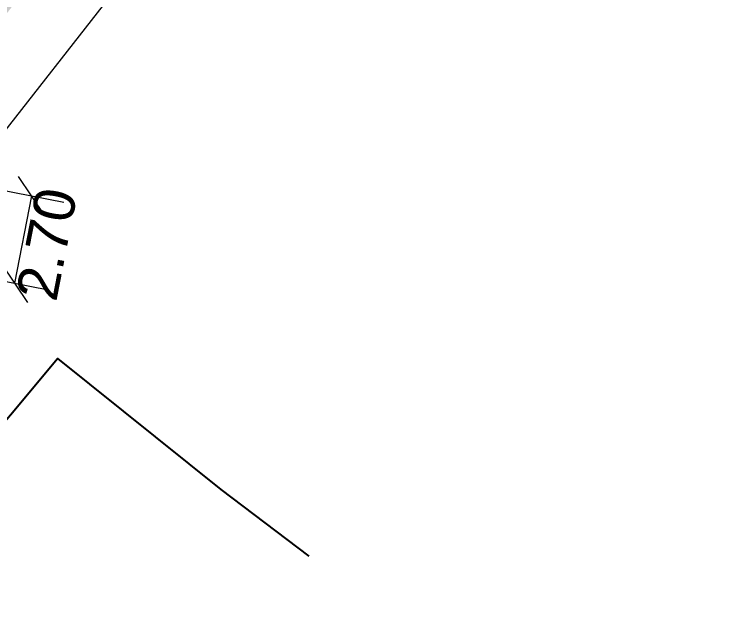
# Model space of a CAD drawing. Header units: inches. Extents: x 249 to 1192, y -18 to 440.
# Drawn here: x 956.36 to 978.37, y 169.51 to 187.47 of the extents above; entities that cross this region are included whole.
import ezdxf

# ---------------------------------------------------------------- set-up
doc = ezdxf.new("R2010")
doc.units = ezdxf.units.IN
doc.header["$MEASUREMENT"] = 0
doc.layers.add('BANGUNAN SEKITAR', color=253, linetype='Continuous')
doc.layers.add('RUMPUT', color=86, linetype='Continuous')
doc.layers.add('DIMENSI', color=85, linetype='Continuous', lineweight=20)
doc.layers.add('DINDING', color=6, linetype='Continuous', lineweight=0)
doc.styles.get("Standard").update_dxf_attribs({"font": 'arial.ttf'})
doc.dimstyles.new('UK. GDG PERTEMUAN', dxfattribs={"dimtxt": 0.5, "dimasz": 0.5, "dimexe": 0.5, "dimexo": 0.05, "dimgap": 0.1, "dimtad": 2, "dimdec": 0, "dimlfac": 100, "dimzin": 0, "dimdsep": 46, "dimtxsty": 'Standard', "dimblk": 'OBLIQUE', "dimcen": 0.09, "dimclrd": 8, "dimclre": 256, "dimclrt": 256, "dimadec": 0, "dimazin": 0, "dimtfac": 1, "dimtdec": 0, "dimtofl": 0, "dimtmove": 0, "dimatfit": 3, "dimldrblk": 'OBLIQUE', "dimfxl": 0, "dimtolj": 1, "dimtzin": 0, "dimarcsym": 0})
pattern_1 = [(57.36874968947846, (-1.13686837721616e-13, 150.3474551388494), (-0.0535506494527033, 0.244197313478704), [0.046875, -0.30667839075]), (12.36874968947846, (-1.13686837721616e-13, 150.3474551388494), (-0.05355064946683093, 0.2441973135431277), [0.04687499999999999, -0.2031249999999999]), (102.3687496894784, (-1.13686837721616e-13, 150.3474551388494), (-0.2441973135431277, -0.05355064946683093), [0.04687499999999999, -0.203125])]

# ---------------------------------------------------------------- blocks, each defined once
blk = doc.blocks.new('_Oblique')
at = {"color": 0, "linetype": 'ByBlock', "lineweight": -2}
blk.add_line((-0.5, -0.5), (0.5, 0.5), dxfattribs=at)
blk = doc.blocks.new('*D151')
at = {"layer": 'DEFPOINTS', "color": 0}
for p in [(239.54448145212, 239.8570203634465), (197.9183556917595, 186.7456651351838), (199.4931264406561, 185.5114355630786)]:
    blk.add_point(p, dxfattribs=at)
at = {"layer": 'DIMENSI', "lineweight": -2}
for p, q in [((239.5838348570016, 239.8261770574592), (241.9063202986494, 238.0059246715967)), ((197.9577090966412, 186.7148218291966), (200.2801945382889, 184.8945694433341))]:
    blk.add_line(p, q, dxfattribs=at)
at = {"layer": 'DIMENSI', "color": 8, "lineweight": -2}
blk.add_line((241.1192522010166, 238.6227907913413), (199.4931264406561, 185.5114355630786), dxfattribs=at)
for p, rotation in [((241.1192522010166, 238.6227907913413), 51.91235863842284), ((199.4931264406561, 185.5114355630786), 231.9123586384228)]:
    blk.add_blockref('_Oblique', p, dxfattribs=dict(at, rotation=rotation))
at = {"layer": 'DIMENSI', "insert": (220.8872157682856, 211.6117325930077), "char_height": 1.25, "attachment_point": 5, "rotation": 51.91235863842281}
blk.add_mtext('\\A1;67.48', dxfattribs=at)
blk = doc.blocks.new('*D152')
at = {"layer": 'DEFPOINTS', "color": 0}
for p in [(197.9183556917595, 186.7456651351838), (197.4016729373661, 184.0955634519814), (201.6598099158461, 183.2653666498848)]:
    blk.add_point(p, dxfattribs=at)
at = {"layer": 'DIMENSI', "lineweight": -2}
for p, q in [((197.9674316488559, 186.7360969360284), (203.1580118121664, 185.7241043499785)), ((197.4507488944624, 184.085995252826), (202.6413290577729, 183.0740026667761))]:
    blk.add_line(p, q, dxfattribs=at)
at = {"layer": 'DIMENSI', "color": 8, "lineweight": -2}
blk.add_line((202.1764926702395, 185.9154683330871), (201.6598099158461, 183.2653666498848), dxfattribs=at)
for p, rotation in [((202.1764926702395, 185.9154683330871), 78.96760460137399), ((201.6598099158461, 183.2653666498848), 258.967604601374)]:
    blk.add_blockref('_Oblique', p, dxfattribs=dict(at, rotation=rotation))
at = {"layer": 'DIMENSI', "insert": (202.642724658235, 184.4491494924274), "char_height": 1.25, "attachment_point": 5, "rotation": 78.967604601374}
blk.add_mtext('\\A1;2.70', dxfattribs=at)
blk = doc.blocks.new('TAPAK')
at = {"layer": 'BANGUNAN SEKITAR'}
blk.add_lwpolyline([(187.3377859771927, 162.2618791616499), (202.9685691953442, 180.9682243985097), (207.9261685290297, 176.9905716246195), (210.6096000624164, 174.9639275072603)], dxfattribs=at)
at = {"layer": 'DIMENSI'}
dim = blk.add_aligned_dim(p1=(239.54448145212, 239.8570203634465), p2=(197.9183556917595, 186.7456651351838), distance=2.0008062245603324, text='67.48', dimstyle='UK. GDG PERTEMUAN', override={"dimtxt": 1.25, "dimasz": 1, "dimexe": 1}, dxfattribs=at)
dim.commit()
dim.dimension.update_dxf_attribs({"geometry": '*D151', "text_midpoint": (220.8872157682856, 211.6117325930077)})
dim = blk.add_linear_dim(base=(201.6598099158461, 183.2653666498848), p1=(197.9183556917595, 186.7456651351838), p2=(197.4016729373661, 184.0955634519814), angle=258.9676046013746, text='2.70', dimstyle='UK. GDG PERTEMUAN', override={"dimtxt": 1.25, "dimasz": 1, "dimexe": 1}, dxfattribs=at)
dim.commit()
dim.dimension.update_dxf_attribs({"geometry": '*D152', "text_midpoint": (201.9181512930428, 184.590417491486), "dimtype": 161})

msp = doc.modelspace()

# ---------------------------------------------------------------- hatches: boundary and pattern name
at = {"layer": 'RUMPUT'}
h = msp.add_hatch(dxfattribs=at)
h.set_pattern_fill('GRASS', color=256, scale=0.25, angle=-32.63125031052153, style=0)
h.set_pattern_definition(pattern_1)
edge = h.paths.add_edge_path(flags=17)
edge.add_line((928.2641801358428, 238.1271219383081), (928.210257116251, 238.0429060968166))
edge.add_line((928.210257116251, 238.0429060968166), (927.4523145428276, 238.5282132731405))
edge.add_line((927.4523145428276, 238.5282132731405), (927.9376217191517, 239.2861558465638))
edge.add_line((927.9376217191517, 239.2861558465638), (944.9810419464962, 265.7187626837782))
edge.add_line((944.9810419464962, 265.7187626837782), (944.6881731201453, 265.9062852588823))
edge.add_line((944.6881731201453, 265.9062852588823), (940.4070226355533, 258.9280528368603))
edge.add_line((940.4070226355533, 258.9280528368603), (924.793628950703, 240.4758183067917))
edge.add_line((924.793628950703, 240.4758183067918), (906.9246372932736, 247.3250345119762))
edge.add_line((906.9246372932736, 247.3250345119762), (902.6198956972331, 249.6291566118728))
edge.add_line((902.6198956972331, 249.6291566118728), (887.5537847216923, 220.0204940367008))
edge.add_line((887.5537847216923, 220.0204940367008), (887.5839640358096, 220.0011703593785))
edge.add_line((887.5839640358096, 220.0011703593785), (891.4664214464029, 226.0647109467683))
edge.add_line((891.4664214464029, 226.0647109467683), (893.1507382762344, 224.9862505549363))
edge.add_line((893.1507382762344, 224.9862505549363), (895.8468892558132, 229.1970426295128))
edge.add_line((895.8468892558132, 229.1970426295128), (898.4575803420504, 227.5254290221743))
edge.add_line((898.4575803420504, 227.5254290221743), (900.9840555867964, 225.9077384344269))
edge.add_line((900.9840555867964, 225.9077384344269), (903.1766002224102, 224.503862094208))
edge.add_line((903.1766002224102, 224.503862094208), (906.037006076289, 222.6723572589328))
edge.add_line((906.037006076289, 222.6723572589328), (908.5634813210348, 221.0546666711856))
edge.add_line((908.5634813210348, 221.0546666711856), (911.0899565657807, 219.4369760834385))
edge.add_arc((911.5752637421048, 220.1949186568622), 0.8999999999999068, 237.3687496894809, 417.3687496894814)
edge.add_line((912.0605709184289, 220.9528612302859), (909.534095673683, 222.570551818033))
edge.add_line((909.534095673683, 222.570551818033), (907.0076204289372, 224.1882424057802))
edge.add_line((907.0076204289372, 224.1882424057802), (905.42870871042, 225.1992123850987))
edge.add_line((905.42870871042, 225.1992123850987), (904.4811451841912, 225.8059329935278))
edge.add_line((904.4811451841912, 225.8059329935278), (901.9546699394456, 227.4236235812754))
edge.add_line((901.9546699394456, 227.4236235812754), (899.4281946946995, 229.0413141690227))
edge.add_line((899.4281946946995, 229.0413141690227), (896.8175036084623, 230.7129277763615))
edge.add_line((896.8175036084623, 230.7129277763615), (899.5136545880415, 234.9237198509381))
edge.add_line((899.5136545880415, 234.9237198509381), (897.8293377582105, 236.00218024277))
edge.add_line((897.8293377582105, 236.00218024277), (901.7117951688039, 242.0657208301597))
edge.add_line((901.7117951688039, 242.0657208301597), (903.3961119986349, 240.9872604383278))
edge.add_line((903.3961119986349, 240.9872604383278), (906.0922629782136, 245.1980525129046))
edge.add_line((906.0922629782136, 245.1980525129046), (921.3353302881802, 235.4379859668289))
edge.add_line((921.3353302881802, 235.4379859668289), (926.4724966191635, 232.1486817717427))
edge.add_line((926.4724966191635, 232.1486817717427), (923.7225291895685, 227.8538402938037))
edge.add_line((923.7225291895685, 227.8538402938037), (919.463051469438, 221.1432149451381))
edge.add_line((919.463051469438, 221.1432149451381), (919.6768221338963, 221.0063385626959))
edge.add_line((919.6768221338963, 221.0063385626959), (925.0547665600767, 229.3244415627794))
edge.add_arc((932.3615963517667, 223.5711608990821), 9.300000000000063, 66.3350080141156, 141.7836714338509, ccw=False)
edge.add_line((936.0945068641441, 232.0891054343901), (936.5596564253325, 232.8155662671032))
edge.add_line((936.5596564253325, 232.8155662671032), (928.2641801358428, 238.1271219383082))
edge = h.paths.add_edge_path()
edge.add_arc((902.0036540352787, 201.3876506392976), 2.899999999999944, 21.48045213667681, 57.36874968948014)
edge.add_line((903.5674216034344, 203.829910042552), (886.5721298860623, 214.7119178929705))
edge.add_line((886.5721298860623, 214.7119178929705), (889.268280865641, 218.9227099675464))
edge.add_line((889.268280865641, 218.9227099675464), (887.5537847216923, 220.0204940367008))
edge.add_line((887.5537847216923, 220.0204940367008), (884.8649772892378, 214.7363173751585))
edge.add_line((884.8649772892378, 214.7363173751585), (899.8177184374614, 202.7367090702986))
edge.add_line((899.8177184374614, 202.7367090702986), (892.7388052037915, 184.3859635759057))
edge.add_line((892.7388052037915, 184.3859635759057), (893.0458401206889, 184.2448822308663))
edge.add_line((893.0458401206889, 184.2448822308663), (904.7022274439961, 202.44958357398))
edge = h.paths.add_edge_path()
edge.add_arc((936.7399936000422, 195.4112244067168), 1.89999999999996, 57.36874968947894, 147.3687496894797)
edge.add_line((935.1398926117032, 196.4357617789567), (918.3671724142149, 170.2404790178616))
edge.add_line((918.3671724142149, 170.2404790178616), (918.7450692695428, 169.9754589107608))
edge.add_line((918.7450692695428, 169.9754589107608), (936.7549778665604, 193.0607695623063))
edge.add_line((936.7549778665604, 193.0607695623063), (952.0053637954162, 180.4123966854627))
edge.add_line((952.0053637954162, 180.4123966854627), (952.4805707531592, 182.8497661309809))
edge.add_line((952.4805707531592, 182.8497661309809), (994.0278929164666, 235.8605747491551))
edge.add_line((994.0278929164666, 235.8605747491551), (953.0004330159019, 262.5435687067472))
edge.add_line((953.0004330159019, 262.5435687067472), (949.137272090116, 264.7024635552781))
edge.add_line((949.137272090116, 264.7024635552781), (945.2741111643296, 266.861358403809))
edge.add_line((945.2741111643296, 266.861358403809), (940.4070226355533, 258.9280528368603))
edge.add_line((940.4070226355533, 258.9280528368603), (924.793628950703, 240.4758183067917))
edge.add_line((924.793628950703, 240.4758183067918), (906.9246372932736, 247.3250345119762))
edge.add_line((906.9246372932736, 247.3250345119762), (902.6198956972331, 249.6291566118728))
edge.add_line((902.6198956972331, 249.6291566118728), (887.5537847216923, 220.0204940367008))
edge.add_line((887.5537847216923, 220.0204940367008), (887.5839640358096, 220.0011703593785))
edge.add_line((887.5839640358096, 220.0011703593785), (891.4664214464029, 226.0647109467683))
edge.add_line((891.4664214464029, 226.0647109467683), (893.1507382762344, 224.9862505549363))
edge.add_line((893.1507382762344, 224.9862505549363), (895.8468892558132, 229.1970426295128))
edge.add_line((895.8468892558132, 229.1970426295128), (898.4575803420504, 227.5254290221743))
edge.add_line((898.4575803420504, 227.5254290221743), (900.9840555867964, 225.9077384344269))
edge.add_line((900.9840555867964, 225.9077384344269), (903.1766002224102, 224.503862094208))
edge.add_line((903.1766002224102, 224.503862094208), (906.037006076289, 222.6723572589328))
edge.add_line((906.037006076289, 222.6723572589328), (908.5634813210348, 221.0546666711856))
edge.add_line((908.5634813210348, 221.0546666711856), (911.0899565657807, 219.4369760834385))
edge.add_arc((911.5752637421048, 220.1949186568622), 0.8999999999999068, 237.3687496894809, 417.3687496894814)
edge.add_line((912.0605709184289, 220.9528612302859), (909.534095673683, 222.570551818033))
edge.add_line((909.534095673683, 222.570551818033), (907.0076204289372, 224.1882424057802))
edge.add_line((907.0076204289372, 224.1882424057802), (905.42870871042, 225.1992123850987))
edge.add_line((905.42870871042, 225.1992123850987), (904.4811451841912, 225.8059329935278))
edge.add_line((904.4811451841912, 225.8059329935278), (901.9546699394456, 227.4236235812754))
edge.add_line((901.9546699394456, 227.4236235812754), (899.4281946946995, 229.0413141690227))
edge.add_line((899.4281946946995, 229.0413141690227), (896.8175036084623, 230.7129277763615))
edge.add_line((896.8175036084623, 230.7129277763615), (899.5136545880415, 234.9237198509381))
edge.add_line((899.5136545880415, 234.9237198509381), (897.8293377582105, 236.00218024277))
edge.add_line((897.8293377582105, 236.00218024277), (901.7117951688039, 242.0657208301597))
edge.add_line((901.7117951688039, 242.0657208301597), (903.3961119986349, 240.9872604383278))
edge.add_line((903.3961119986349, 240.9872604383278), (906.0922629782136, 245.1980525129046))
edge.add_line((906.0922629782136, 245.1980525129046), (921.3353302881802, 235.4379859668289))
edge.add_line((921.3353302881802, 235.4379859668289), (926.4724966191635, 232.1486817717427))
edge.add_line((926.4724966191635, 232.1486817717427), (923.7225291895685, 227.8538402938037))
edge.add_line((923.7225291895685, 227.8538402938037), (919.463051469438, 221.1432149451381))
edge.add_line((919.463051469438, 221.1432149451381), (919.6768221338963, 221.0063385626959))
edge.add_line((919.6768221338963, 221.0063385626959), (925.0547665600767, 229.3244415627794))
edge.add_arc((932.3615963517667, 223.5711608990821), 9.300000000000063, 66.3350080141156, 141.7836714338509, ccw=False)
edge.add_line((936.0945068641441, 232.0891054343901), (936.5596564253325, 232.8155662671032))
edge.add_line((936.5596564253325, 232.8155662671032), (928.2641801358428, 238.1271219383082))
edge.add_line((928.2641801358428, 238.1271219383081), (928.210257116251, 238.0429060968166))
edge.add_line((928.210257116251, 238.0429060968166), (927.4523145428276, 238.5282132731405))
edge.add_line((927.4523145428276, 238.5282132731405), (927.9376217191517, 239.2861558465638))
edge.add_line((927.9376217191517, 239.2861558465638), (944.9810419464962, 265.7187626837782))
edge.add_line((944.9810419464962, 265.7187626837782), (944.8968261050046, 265.7726857033697))
edge.add_line((944.8968261050046, 265.7726857033697), (945.3821332813287, 266.5306282767932))
edge.add_line((945.3821332813287, 266.5306282767932), (945.0378815538875, 265.6220840357166))
edge.add_line((945.0378815538875, 265.6220840357167), (966.3961127163826, 251.8283722682141))
edge.add_line((966.3961127163826, 251.8283722682141), (987.2184795251611, 238.4959056741984))
edge.add_line((987.2184795251611, 238.4959056741984), (987.7848094723096, 239.3803879124368))
edge.add_line((987.7848094723096, 239.3803879124368), (987.3024339253069, 238.4415765959837))
edge.add_line((987.3024339253069, 238.4415765959837), (987.976155706937, 238.0101864792329))
edge.add_line((987.976155706937, 238.0101864792329), (989.8828169332336, 236.9080762407978))
edge.add_line((989.8828169332336, 236.9080762407978), (990.456695261496, 236.5406245619924))
edge.add_line((990.456695261496, 236.5406245619924), (978.5775728439761, 217.9538006475311))
edge.add_line((978.5775728439761, 217.9538006475311), (977.5716846833687, 218.6082348150211))
edge.add_line((977.5716846833687, 218.6082348150211), (973.9826760007684, 213.1882625206376))
edge.add_arc((963.9830200851625, 219.4284287330935), 11.78697555735094, 271.6088435800943, 328.0342658814109, ccw=False)
edge.add_line((964.3139503599156, 207.6460996788343), (963.9111392153794, 207.5327163177247))
edge.add_line((963.9111392153794, 207.5327163177247), (963.6031439829554, 207.2494292874127))
edge.add_line((963.6031439829554, 207.2494292874126), (962.2875738019667, 205.2953188658096))
edge.add_line((962.2875738019667, 205.2953188658096), (966.4964052996175, 202.6004232347034))
edge.add_line((966.4964052996175, 202.6004232347034), (961.5354874971925, 194.8525658174829))
edge.add_line((961.5354874971925, 194.8525658174829), (959.0090122524454, 196.4702564052309))
edge.add_line((959.0090122524454, 196.4702564052309), (955.8275540965427, 191.5015217572303))
edge.add_line((955.8275540965427, 191.5015217572303), (953.0774800973728, 187.2065138411622))
edge.add_line((953.0774800973728, 187.2065138411622), (937.7645309722822, 197.0113253950558))
h = msp.add_hatch(dxfattribs=at)
h.set_pattern_fill('GRASS', color=256, scale=0.25, angle=-32.63125031052153, style=0)
h.set_pattern_definition(pattern_1)
edge = h.paths.add_edge_path()
edge.add_line((944.6616194077268, 265.863002973527), (944.9535297677759, 265.6760941000285))
edge.add_line((944.9535297677759, 265.6760941000285), (944.9810419464962, 265.7187626837782))
edge.add_line((944.9810419464962, 265.7187626837782), (944.8968261050046, 265.7726857033697))
edge.add_line((944.8968261050046, 265.7726857033697), (945.3821332813287, 266.5306282767932))
edge.add_line((945.3821332813287, 266.5306282767932), (946.1400758547524, 266.0453211004692))
edge.add_line((946.1400758547524, 266.0453211004692), (987.7311629355853, 239.2966038760912))
edge.add_line((987.7311629355853, 239.2966038760912), (987.7848094723096, 239.3803879124368))
edge.add_line((987.7848094723096, 239.3803879124368), (988.542752045733, 238.8950807361128))
edge.add_line((988.542752045733, 238.8950807361128), (987.976155706937, 238.0101864792329))
edge.add_line((987.976155706937, 238.0101864792329), (989.8828169332336, 236.9080762407978))
edge.add_line((989.8828169332336, 236.9080762407978), (990.456695261496, 236.5406245619924))
edge.add_line((990.456695261496, 236.5406245619924), (978.5775728439763, 217.9538006475308))
edge.add_line((978.5775728439763, 217.9538006475308), (977.5716846833687, 218.6082348150209))
edge.add_line((977.5716846833687, 218.6082348150209), (973.9826760007684, 213.1882625206373))
edge.add_arc((963.983020085164, 219.4284287330915), 11.78697555734887, 271.60884358008735, 328.03426588141417, ccw=False)
edge.add_line((964.3139503599156, 207.6460996788343), (963.9111392153794, 207.5327163177247))
edge.add_line((963.9111392153794, 207.5327163177247), (963.6031439829554, 207.2494292874126))
edge.add_line((963.6031439829554, 207.2494292874126), (962.2875738019667, 205.2953188658096))
edge.add_line((962.2875738019667, 205.2953188658096), (966.4964052996175, 202.6004232347034))
edge.add_line((966.4964052996175, 202.6004232347034), (961.5354874971925, 194.8525658174829))
edge.add_line((961.5354874971925, 194.8525658174829), (959.0090122524454, 196.4702564052309))
edge.add_line((959.0090122524454, 196.4702564052309), (953.0774800973728, 187.2065138411622))
edge.add_line((953.0774800973728, 187.2065138411622), (937.7645309722822, 197.0113253950558))
edge.add_arc((936.7399936000422, 195.4112244067168), 1.89999999999995, 57.36874968947883, 147.3687496894803)
edge.add_line((935.1398926117032, 196.4357617789567), (918.3671724142149, 170.2404790178616))
edge.add_line((918.3671724142149, 170.2404790178616), (918.7450692695428, 169.9754589107608))
edge.add_line((918.7450692695428, 169.9754589107608), (936.7549778665604, 193.0607695623063))
edge.add_line((936.7549778665604, 193.0607695623063), (952.0053637954162, 180.4123966854627))
edge.add_line((952.0053637954162, 180.4123966854627), (952.4805707531592, 182.8497661309809))
edge.add_line((952.4805707531592, 182.8497661309809), (994.0278929164666, 235.8605747491551))
edge.add_line((994.0278929164666, 235.8605747491551), (953.0004330159019, 262.5435687067472))
edge.add_line((953.0004330159019, 262.5435687067472), (945.2741111643296, 266.861358403809))
edge.add_line((945.2741111643296, 266.861358403809), (944.6616194077268, 265.863002973527))
edge = h.paths.add_edge_path()
edge.add_line((927.5389045125903, 239.1270715606151), (939.6293338939829, 258.0089640506233))
edge.add_line((939.6293338939829, 258.0089640506233), (924.793628950703, 240.4758183067918))
edge.add_line((924.793628950703, 240.4758183067918), (906.9246372932736, 247.3250345119762))
edge.add_line((906.9246372932736, 247.3250345119762), (902.6198956972331, 249.6291566118728))
edge.add_line((902.6198956972331, 249.6291566118728), (887.5537847216923, 220.0204940367008))
edge.add_line((887.5537847216923, 220.0204940367008), (887.5839640358096, 220.0011703593785))
edge.add_line((887.5839640358096, 220.0011703593785), (891.4664214464029, 226.0647109467683))
edge.add_line((891.4664214464029, 226.0647109467683), (893.1507382762344, 224.9862505549363))
edge.add_line((893.1507382762344, 224.9862505549363), (895.8468892558132, 229.1970426295128))
edge.add_line((895.8468892558132, 229.1970426295128), (911.0899565657807, 219.4369760834385))
edge.add_arc((911.5752637421048, 220.1949186568622), 0.8999999999999188, 237.3687496894814, 417.3687496894813)
edge.add_line((912.0605709184289, 220.9528612302859), (896.8175036084623, 230.7129277763615))
edge.add_line((896.8175036084623, 230.7129277763615), (899.5136545880415, 234.9237198509381))
edge.add_line((899.5136545880415, 234.9237198509381), (897.8293377582105, 236.00218024277))
edge.add_line((897.8293377582105, 236.00218024277), (901.7117951688039, 242.0657208301597))
edge.add_line((901.7117951688039, 242.0657208301597), (903.3961119986349, 240.9872604383278))
edge.add_line((903.3961119986349, 240.9872604383278), (906.0922629782136, 245.1980525129046))
edge.add_line((906.0922629782136, 245.1980525129046), (926.4724966191635, 232.1486817717427))
edge.add_line((926.4724966191635, 232.1486817717427), (923.7225291895685, 227.8538402938034))
edge.add_line((923.7225291895685, 227.8538402938034), (919.463051469438, 221.1432149451381))
edge.add_line((919.463051469438, 221.1432149451381), (919.6768221338963, 221.0063385626959))
edge.add_line((919.6768221338963, 221.0063385626959), (925.0547665600767, 229.3244415627793))
edge.add_arc((932.3615963517668, 223.5711608990819), 9.3000000000002, 66.33500801411662, 141.7836714338508, ccw=False)
edge.add_line((936.0945068641441, 232.0891054343901), (936.4790483788139, 232.6896743100139))
edge.add_line((936.4790483788139, 232.6896743100139), (927.7208167662686, 238.2975301061033))
edge.add_line((927.7208167662686, 238.2975301061033), (927.6671702295447, 238.2137460697578))
edge.add_line((927.6671702295447, 238.2137460697578), (927.077659339104, 238.5912072068986))
edge.add_line((927.077659339104, 238.5912072068986), (927.4551204762449, 239.1807180973389))
edge.add_line((927.4551204762449, 239.1807180973389), (927.5389045125903, 239.1270715606151))

# ---------------------------------------------------------------- block references
at = {"layer": 'DINDING'}
msp.add_blockref('TAPAK', (754.7025369303852, -3.960024966478187), dxfattribs=at)

doc.saveas('drawing.dxf')
